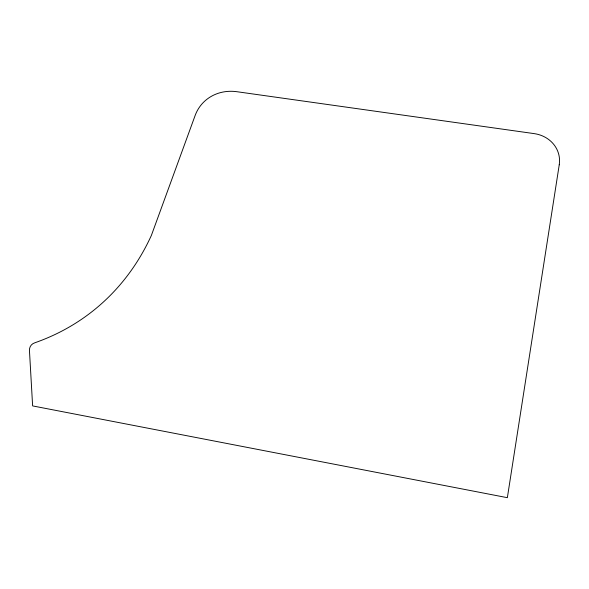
<?xml version="1.0" encoding="UTF-8"?>
<svg xmlns="http://www.w3.org/2000/svg" width="589" height="589" viewBox="0 0 589 589"><rect width="100%" height="100%" fill="white"/><g stroke="black" fill="none" stroke-linecap="round" stroke-linejoin="round"><path stroke-width="0.88" d="M559.241 164.795L507.357 497.683L32.623 405.909L29.457 350.617A12.325 9.387 34 0 1 34.935 342.746A339.816 257.157 51.5 0 0 151.38 235.409L195.143 115.481A43.63 39.618 39.8 0 1 236.933 91.715L534.179 133.615A31.364 28.412 -11 0 1 559.241 164.795"/></g></svg>
